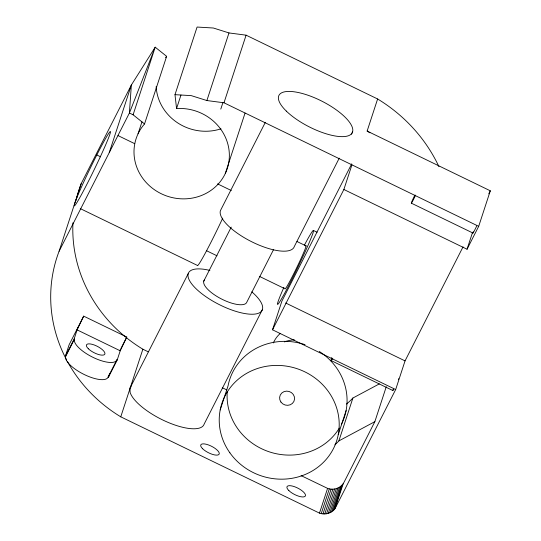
<?xml version="1.0" encoding="UTF-8"?>
<svg xmlns="http://www.w3.org/2000/svg" width="541" height="541" viewBox="0 0 541 541"><rect width="100%" height="100%" fill="white"/><g stroke="black" fill="none" stroke-linecap="round" stroke-linejoin="round"><path stroke-width="0.81" d="M66.692 360.117A145.313 136.021 18.1 0 1 59.091 251.261L74.699 203.504M74.949 202.753L81.191 183.649L131.348 85.032L155.199 47.189L166.635 56.332L144.535 123.95A47.973 44.91 18.1 0 0 162.395 194.266A47.973 44.91 18.1 0 0 228.796 162.347A47.973 44.91 18.1 0 0 176.562 108.552L174.986 94.668L197.086 27.05L213.364 28.01L228.985 32.933L246.094 35.172L377.625 98.976A156.045 146.063 18.1 0 1 438.934 166.648M109.248 152.643L131.348 85.032L129.407 113.008L59.091 251.261M133.1 114.8L155.199 47.189L129.407 113.008L133.1 114.8L144.535 123.95M138.056 133.783L141.958 121.847M120.717 349.263L117.221 359.961L108.484 377.138L108.146 376.976A23.615 8.223 27 0 1 84.349 374.582A23.615 8.223 27 0 1 65.711 356.391L65.373 356.228L69.12 344.766L83.679 316.133L126.79 337.043L120.217 350.791L77.106 329.882L83.679 316.133M65.373 356.228L74.11 339.045L77.857 327.589M176.562 108.552L180.978 95.027M108.484 377.138L109.735 373.317M174.986 94.668L191.264 95.629L206.885 100.545L228.985 32.933M220.789 109.086L222.872 102.722M463.049 246.852L405.047 360.894L395.681 389.54L335.129 508.405C331.809 513.368 324.992 515.16 319.488 513.125L120.765 416.827L130.002 388.553M130.253 387.802L142.865 349.209A145.313 136.021 18.1 0 1 72.961 222.797M206.885 100.545L223.994 102.79L246.094 35.172M225.293 173.533L245.053 113.076M220.187 409.936L228.052 385.868A60.355 56.501 18.1 0 1 305.036 344.658M395.681 389.54L272.515 329.8L281.881 301.148L351.711 163.849M272.515 329.8L343.873 189.492L351.941 164.822M369.916 132.788A156.045 146.063 18.1 0 0 367.136 131.064L377.625 98.976M338.247 434.646L346.112 410.585M334.879 444.837A68.044 63.689 18.1 0 0 338.882 440.895L352.888 398.034L379.315 383.9M319.488 513.125L327.582 488.374L301.087 475.613M321.219 513.625L329.313 488.868C334.987 490.207 341.506 487.549 344.069 482.187L374.852 421.655L386.267 386.734M322.997 513.903L331.085 489.145M324.789 513.95L332.877 489.199M326.561 513.774L334.649 489.017M328.279 513.375L336.374 488.618M329.922 512.76L338.017 488.002M331.457 511.935L339.545 487.184M332.85 510.92L340.938 486.17M334.081 509.737L342.176 484.986M335.129 508.405L343.224 483.647M343.873 189.492L467.045 249.239L472.503 232.529M467.045 249.239L478.69 226.334L490.308 190.804L367.136 131.064M65.711 356.391L74.448 339.214L74.11 339.045M119.825 350.737L120.582 349.243M120.968 348.499L126.79 337.043M108.146 376.976L116.883 359.792L117.221 359.961M262.412 309.553L204.16 424.083A41.272 14.37 27 0 1 167.446 422.129A41.272 14.37 27 0 1 130.09 392.299L129.996 388.113L188.248 273.577M265.347 122.32L220.417 210.652A41.123 14.316 27 0 0 252.877 242.327A41.123 14.316 27 0 0 294.318 246.493L339.248 158.161M203.774 281.11L231.237 227.119M273.584 249.529L246.885 302.02A23.987 8.352 27 0 1 220.836 298.646A23.987 8.352 27 0 1 204.559 279.873M351.427 134.209L352.57 131.963M488.773 193.813L490.308 190.804M129.996 388.113L131.118 386.741M338.882 440.895L374.852 421.655M327.582 488.374L329.313 488.868M223.994 102.79L478.69 226.334M411.316 203.152L472.902 233.022M118.012 135.581L134.736 143.69M217.61 183.893L231.298 190.527M313.293 230.378L317.094 232.224M296.989 241.516L306.057 245.912M96.812 154.969L100.612 156.816M206.452 250.686L217.029 255.812M259.322 276.329L285.006 288.786A23.987 1.217 -64.1 0 0 297.009 267.092A23.987 1.217 -64.1 0 0 305.665 245.979M285.682 302.994L405.047 360.894M80.271 208.603L197.357 265.394A41.272 2.096 -64.1 0 0 222.736 218.111M331.22 360.631L392.8 390.507M142.865 349.209L148.16 351.778M222.277 387.728L226.814 389.933M304.4 245.154A41.123 2.09 -64.1 0 1 310.074 240.569A41.123 2.09 -64.1 0 1 283.207 295.893A41.123 2.09 -64.1 0 1 283.903 287.352M251.802 291.836A41.272 14.37 27 0 1 248.36 314.044A41.272 14.37 27 0 1 193.387 285.952A41.272 14.37 27 0 1 209.888 270.419M332.749 358.203A6.85 0.345 -64.1 0 1 332.079 358.318M398.724 378.653A6.85 0.345 -64.1 0 1 398.426 379.444M393.706 389.229A6.85 0.345 -64.1 0 1 393.192 389.317M415.623 195.098A6.85 0.345 -64.1 0 1 411.343 203.193A6.85 0.345 -64.1 0 1 414.819 195.24M476.716 226.016A6.85 0.345 -64.1 0 1 473.537 232.204A6.85 0.345 -64.1 0 1 473.287 231.832M220.985 128.812A47.973 44.91 18.1 0 1 156.153 86.614M165.546 57.617A47.973 44.91 18.1 0 1 166.635 56.332M120.765 416.827A145.313 136.021 18.1 0 1 67.456 361.537M76.159 200.075A145.313 136.021 18.1 0 1 81.191 183.649M352.888 398.034A68.044 63.689 18.1 0 1 346.423 404.086M273.34 342.933A30.35 28.409 18.1 0 1 280.096 333.574M331.423 357.608A30.35 28.409 18.1 0 1 330.997 360.888M284.465 341.898A30.35 28.409 18.1 0 1 294.358 339.849M116.883 359.792A23.615 8.223 27 0 1 93.079 357.398A23.615 8.223 27 0 1 74.448 339.214M339.322 428.114A60.355 56.501 18.1 0 1 269.567 451.938A60.355 56.501 18.1 0 1 227.267 391.562M319.244 351.434A60.355 56.501 18.1 0 1 341.317 424.529M74.759 203.254L74.191 205.654A41.272 2.096 -64.1 0 0 98.665 160.298A41.272 2.096 -64.1 0 0 106.056 137.684A41.272 2.096 -64.1 0 0 76.524 198.506L74.759 203.254M286.317 111.094A41.123 14.316 27 0 0 350.149 134.912A41.123 14.316 27 0 0 310.399 96.115A41.123 14.316 27 0 0 286.317 111.094M229.884 452.817A60.355 56.501 18.1 0 0 333.452 448.597A60.355 56.501 18.1 0 0 274.314 365.459A60.355 56.501 18.1 0 0 229.884 452.817M88.339 348.762A10.279 3.577 27 0 0 104.298 354.72A10.279 3.577 27 0 0 94.357 345.023A10.279 3.577 27 0 0 88.339 348.762M280.921 402.037A7.54 7.06 18.1 0 0 293.858 401.51A7.54 7.06 18.1 0 0 286.473 391.129A7.54 7.06 18.1 0 0 280.921 402.037M202.645 448.753A10.279 3.577 26.9 0 0 218.605 454.704A10.279 3.577 26.9 0 0 208.664 445.013A10.279 3.577 26.9 0 0 202.645 448.753M288.86 490.572A10.279 3.577 26.9 0 0 304.826 496.53A10.279 3.577 26.9 0 0 294.886 486.832A10.279 3.577 26.9 0 0 288.86 490.572"/></g></svg>
